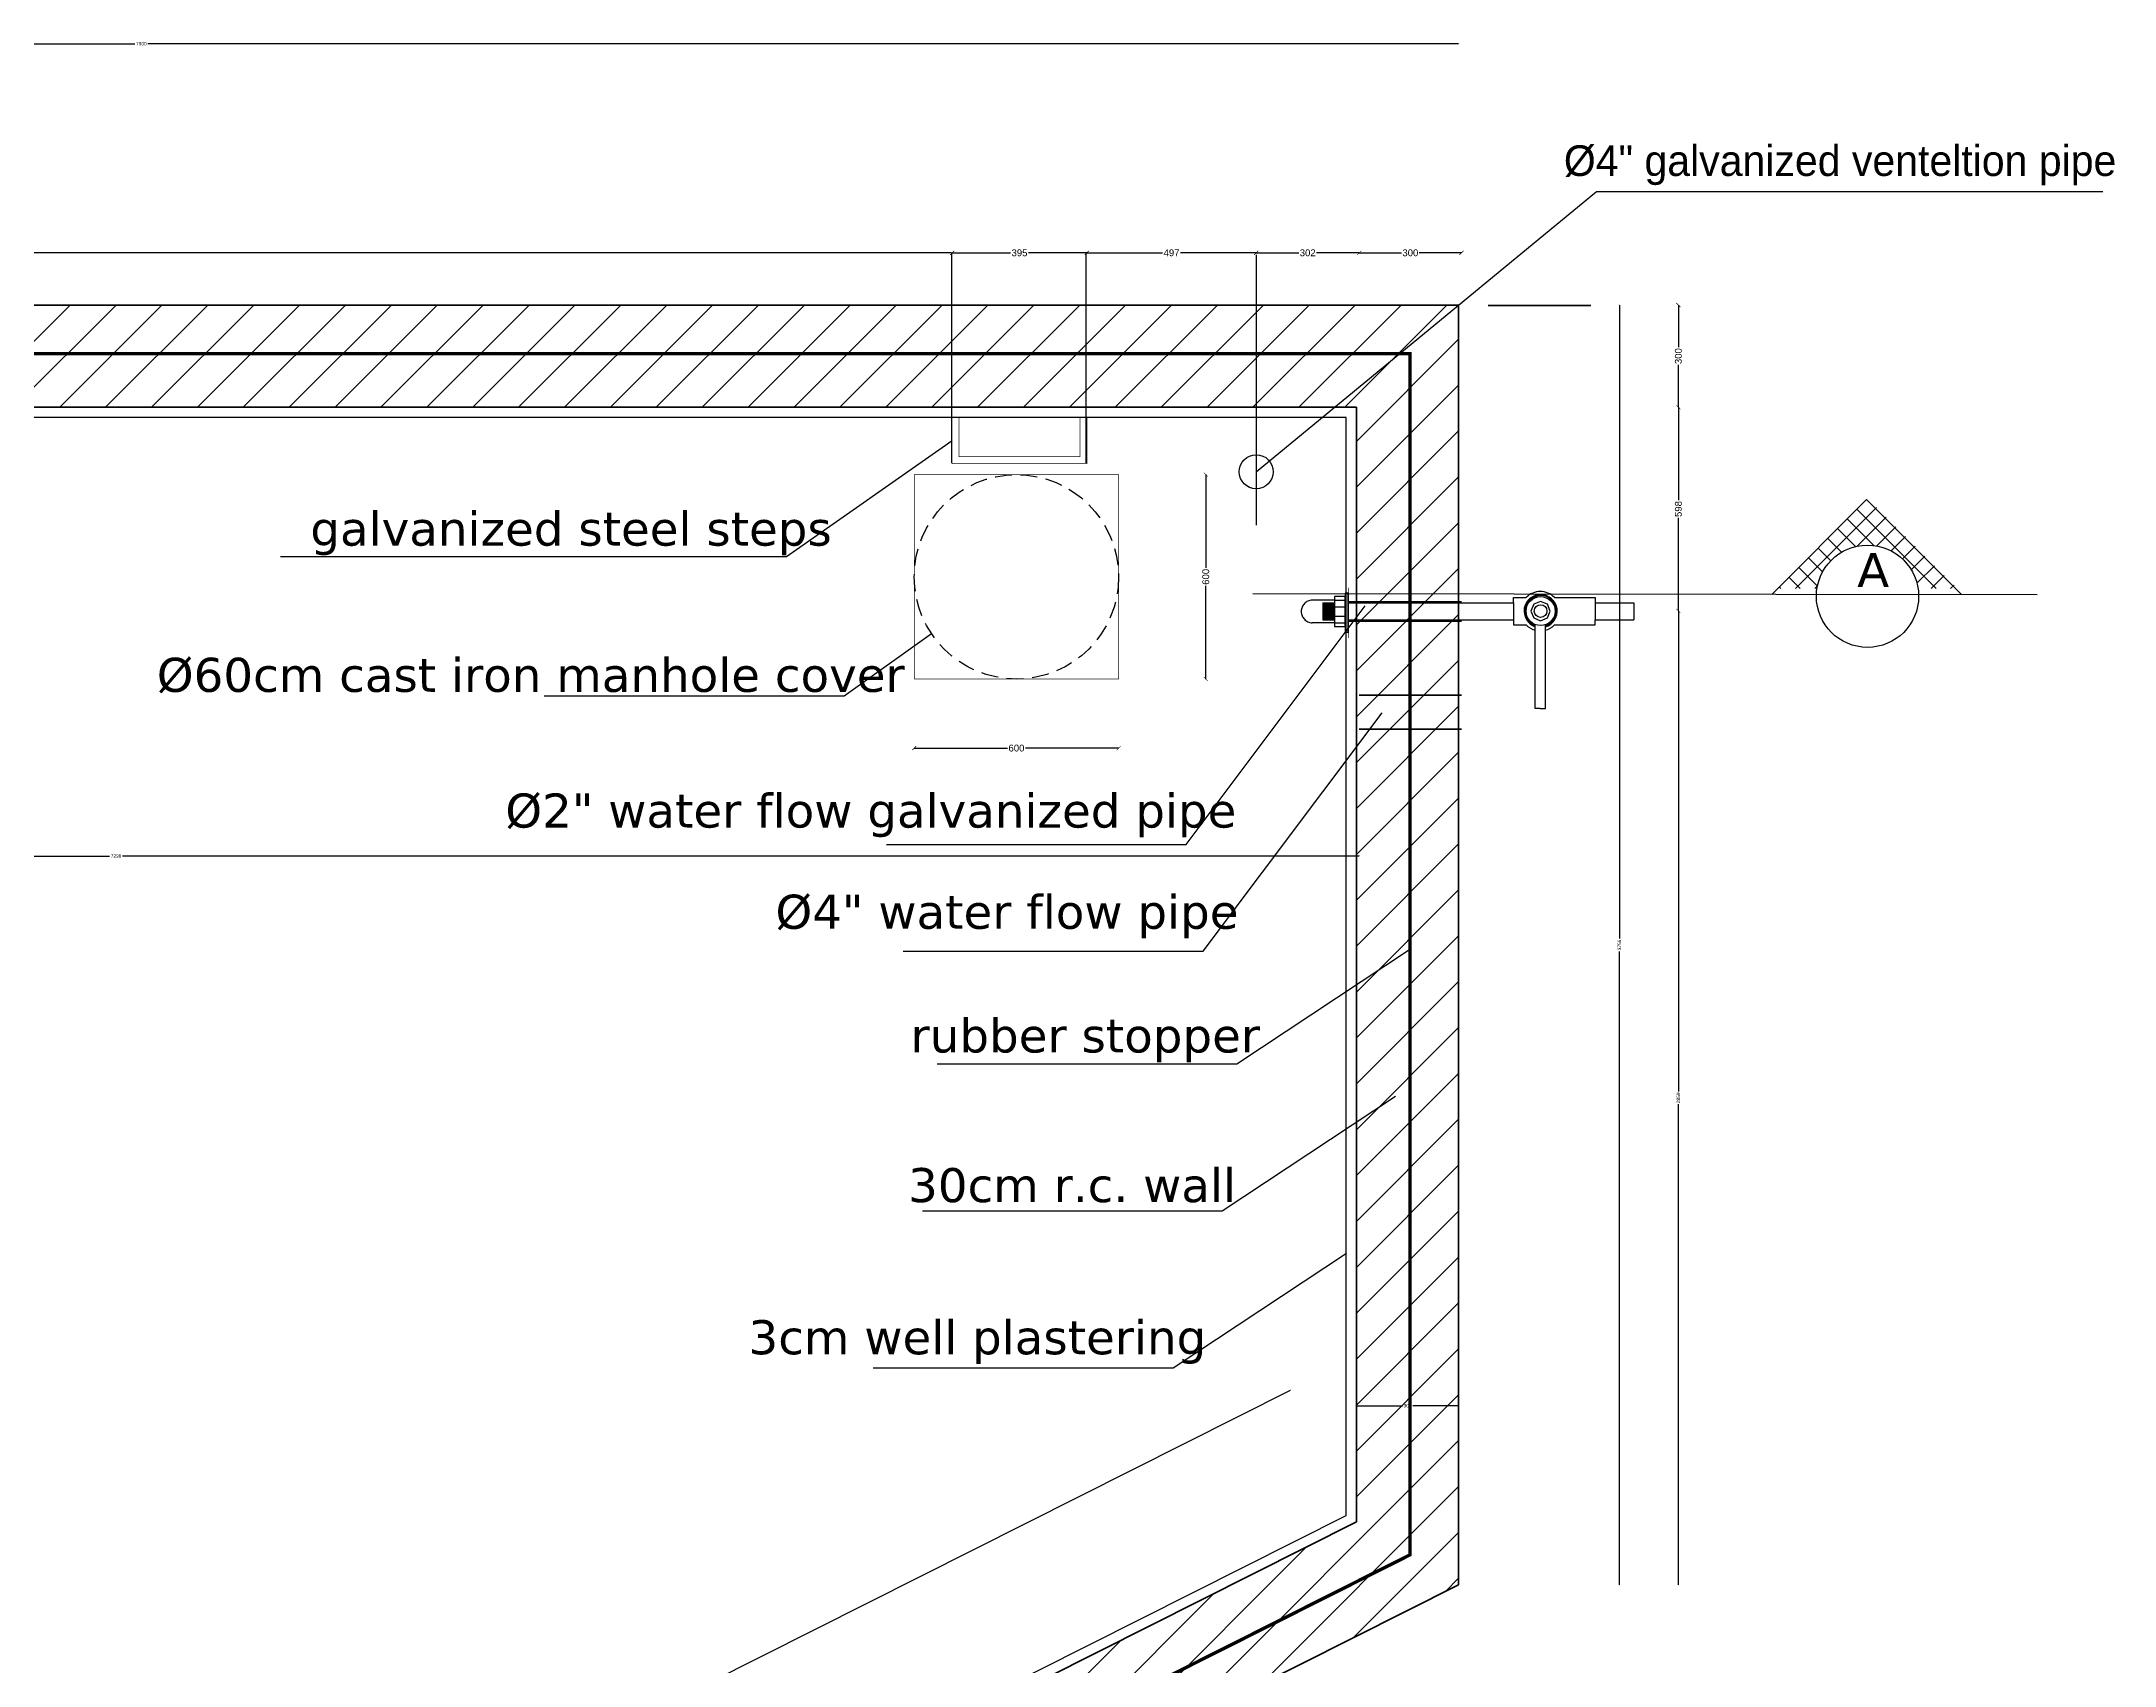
# Model space of a CAD drawing. Header units: millimetres. Extents: x 2969 to 3572, y -1471 to -565.
# Drawn here: x 3457 to 3517.8, y -1383.5 to -1335.8 of the extents above; entities that cross this region are included whole.
import ezdxf
from ezdxf.enums import TextEntityAlignment as Align

# ---------------------------------------------------------------- set-up
doc = ezdxf.new("R2010")
doc.units = ezdxf.units.MM
for name, pattern in [('Center', [200, 50, -25, 100, -25]), ('DASHED', [0.75, 0.5, -0.25]), ('Hidden', [71.4375, 47.625, -23.8125])]:
    doc.linetypes.add(name, pattern=pattern)
doc.layers.add('A-DETL-MLIN', color=7, linetype='Continuous', lineweight=35)
doc.layers.add('WALL', color=7, linetype='Continuous', lineweight=35)
for name, color, linetype in [('DIM', 4, 'Continuous'), ('ELE', 5, 'Continuous'), ('H', 8, 'Continuous'), ('HATCH', 8, 'Continuous'), ('SW', 8, 'Continuous'), ('TEXT', 7, 'Continuous'), ('TXT', 7, 'Continuous')]:
    doc.layers.add(name, color=color, linetype=linetype)
doc.styles.add('ROMANS', font='stylu.ttf')
doc.styles.add('style1-bil', font='arial.ttf')
doc.styles.add('VERDANA', font='verdana.ttf')
doc.dimstyles.new('PLAN DIN', dxfattribs={"dimtxt": 0.1, "dimasz": 0.04, "dimexe": 0.18, "dimexo": 0.0625, "dimgap": 0.04, "dimtad": 0, "dimdec": 0, "dimlfac": 100, "dimzin": 0, "dimdsep": 46, "dimtxsty": 'style1-bil', "dimblk": 'ARCHTICK', "dimcen": 0.09, "dimse1": 1, "dimse2": 1, "dimclrd": 160, "dimclrt": 7, "dimadec": 0, "dimazin": 0, "dimtfac": 1, "dimtdec": 0, "dimtofl": 0, "dimtmove": 2, "dimatfit": 3, "dimfxl": 0.18, "dimtolj": 1, "dimtzin": 0, "dimlwd": 25, "dimarcsym": 0})
doc.dimstyles.new('standard-01', dxfattribs={"dimtxt": 0.2, "dimasz": 0.12, "dimexe": 0.18, "dimexo": 0.0625, "dimgap": 0.04, "dimtad": 0, "dimzin": 0, "dimdsep": 46, "dimtxsty": 'style1-bil', "dimblk": 'ARCHTICK', "dimcen": 0.09, "dimse1": 1, "dimse2": 1, "dimclrd": 160, "dimclrt": 7, "dimadec": 0, "dimazin": 0, "dimtfac": 1, "dimtofl": 0, "dimtmove": 2, "dimatfit": 3, "dimfxl": 1, "dimtolj": 1, "dimtzin": 0, "dimlwd": 25, "dimarcsym": 2})

# ---------------------------------------------------------------- blocks, each defined once
blk = doc.blocks.new('_ARCHTICK')
at = {"color": 0, "linetype": 'ByBlock', "const_width": 0.15}
blk.add_lwpolyline([(-0.5, -0.5), (0.5, 0.5)], dxfattribs=at)
blk = doc.blocks.new('*D12')
at = {"layer": 'Defpoints', "color": 0, "transparency": 16777216}
for p in [(3419.587, -1335.877), (3419.587, -1335.877), (3498.587, -1337.877)]:
    blk.add_point(p, dxfattribs=at)
at = {"layer": 'WALL', "color": 160, "lineweight": 25, "transparency": 16777216}
for p, q in [((3419.587, -1335.877), (3459.73, -1335.877)), ((3498.587, -1335.877), (3460.108, -1335.877))]:
    blk.add_line(p, q, dxfattribs=at)
at = {"layer": 'WALL', "color": 160, "lineweight": 25, "transparency": 16777216, "xscale": 0.04, "yscale": 0.04, "zscale": 0.04, "rotation": 180}
blk.add_blockref('_ARCHTICK', (3419.587, -1335.877), dxfattribs=at)
at = {"layer": 'WALL', "color": 160, "lineweight": 25, "transparency": 16777216, "xscale": 0.04, "yscale": 0.04, "zscale": 0.04}
blk.add_blockref('_ARCHTICK', (3498.587, -1335.877), dxfattribs=at)
at = {"layer": 'WALL', "color": 7, "transparency": 16777216, "insert": (3459.919, -1335.877), "char_height": 0.1, "attachment_point": 5, "style": 'style1-bil'}
blk.add_mtext('\\A1;7900', dxfattribs=at)
blk = doc.blocks.new('*D14')
at = {"layer": 'Defpoints', "color": 0, "transparency": 16777216}
for p in [(3503.306, -1343.547), (3503.306, -1381.111), (3503.306, -1381.111)]:
    blk.add_point(p, dxfattribs=at)
at = {"layer": 'WALL', "color": 160, "lineweight": 25, "transparency": 16777216}
for p, q in [((3503.306, -1343.547), (3503.306, -1362.14)), ((3503.306, -1381.111), (3503.306, -1362.518))]:
    blk.add_line(p, q, dxfattribs=at)
at = {"layer": 'WALL', "color": 160, "lineweight": 25, "transparency": 16777216, "xscale": 0.04, "yscale": 0.04, "zscale": 0.04}
for p, rotation in [((3503.306, -1343.547), 90), ((3503.306, -1381.111), 270)]:
    blk.add_blockref('_ARCHTICK', p, dxfattribs=dict(at, rotation=rotation))
at = {"layer": 'WALL', "color": 7, "transparency": 16777216, "insert": (3503.306, -1362.329), "char_height": 0.1, "attachment_point": 5, "rotation": 90, "style": 'style1-bil'}
blk.add_mtext('\\A1;3756', dxfattribs=at)
blk = doc.blocks.new('*D39')
at = {"layer": 'Defpoints', "color": 0, "transparency": 16777216}
for p in [(3495.669, -1342.016), (3498.669, -1343.547), (3495.669, -1346.547)]:
    blk.add_point(p, dxfattribs=at)
at = {"layer": 'DIM', "color": 160, "lineweight": 25, "transparency": 16777216}
for p, q in [((3495.669, -1342.016), (3496.908, -1342.016)), ((3498.669, -1342.016), (3497.429, -1342.016))]:
    blk.add_line(p, q, dxfattribs=at)
at = {"layer": 'DIM', "color": 160, "lineweight": 25, "transparency": 16777216, "xscale": 0.12, "yscale": 0.12, "zscale": 0.12, "rotation": 180}
blk.add_blockref('_ARCHTICK', (3495.669, -1342.016), dxfattribs=at)
at = {"layer": 'DIM', "color": 160, "lineweight": 25, "transparency": 16777216, "xscale": 0.12, "yscale": 0.12, "zscale": 0.12}
blk.add_blockref('_ARCHTICK', (3498.669, -1342.016), dxfattribs=at)
at = {"layer": 'DIM', "color": 7, "transparency": 16777216, "insert": (3497.169, -1342.016), "char_height": 0.2, "attachment_point": 5, "style": 'style1-bil'}
blk.add_mtext('\\A1;300', dxfattribs=at)
blk = doc.blocks.new('*D40')
at = {"layer": 'Defpoints', "color": 0, "transparency": 16777216}
for p in [(3492.644, -1342.016), (3495.669, -1346.547), (3492.644, -1348.442)]:
    blk.add_point(p, dxfattribs=at)
at = {"layer": 'DIM', "color": 160, "lineweight": 25, "transparency": 16777216}
for p, q in [((3492.644, -1342.016), (3493.897, -1342.016)), ((3495.669, -1342.016), (3494.416, -1342.016))]:
    blk.add_line(p, q, dxfattribs=at)
at = {"layer": 'DIM', "color": 160, "lineweight": 25, "transparency": 16777216, "xscale": 0.12, "yscale": 0.12, "zscale": 0.12, "rotation": 180}
blk.add_blockref('_ARCHTICK', (3492.644, -1342.016), dxfattribs=at)
at = {"layer": 'DIM', "color": 160, "lineweight": 25, "transparency": 16777216, "xscale": 0.12, "yscale": 0.12, "zscale": 0.12}
blk.add_blockref('_ARCHTICK', (3495.669, -1342.016), dxfattribs=at)
at = {"layer": 'DIM', "color": 7, "transparency": 16777216, "insert": (3494.156, -1342.016), "char_height": 0.2, "attachment_point": 5, "style": 'style1-bil'}
blk.add_mtext('\\A1;302', dxfattribs=at)
blk = doc.blocks.new('*D41')
at = {"layer": 'Defpoints', "color": 0, "transparency": 16777216}
for p in [(3487.673, -1342.016), (3487.673, -1348.199), (3492.644, -1348.442)]:
    blk.add_point(p, dxfattribs=at)
at = {"layer": 'DIM', "color": 160, "lineweight": 25, "transparency": 16777216}
for p, q in [((3487.673, -1342.016), (3489.894, -1342.016)), ((3492.644, -1342.016), (3490.424, -1342.016))]:
    blk.add_line(p, q, dxfattribs=at)
at = {"layer": 'DIM', "color": 160, "lineweight": 25, "transparency": 16777216, "xscale": 0.12, "yscale": 0.12, "zscale": 0.12, "rotation": 180}
blk.add_blockref('_ARCHTICK', (3487.673, -1342.016), dxfattribs=at)
at = {"layer": 'DIM', "color": 160, "lineweight": 25, "transparency": 16777216, "xscale": 0.12, "yscale": 0.12, "zscale": 0.12}
blk.add_blockref('_ARCHTICK', (3492.644, -1342.016), dxfattribs=at)
at = {"layer": 'DIM', "color": 7, "transparency": 16777216, "insert": (3490.159, -1342.016), "char_height": 0.2, "attachment_point": 5, "style": 'style1-bil'}
blk.add_mtext('\\A1;497', dxfattribs=at)
blk = doc.blocks.new('*D42')
at = {"layer": 'Defpoints', "color": 0, "transparency": 16777216}
for p in [(3483.719, -1342.016), (3483.719, -1348.199), (3487.673, -1348.199)]:
    blk.add_point(p, dxfattribs=at)
at = {"layer": 'DIM', "color": 160, "lineweight": 25, "transparency": 16777216}
for p, q in [((3483.719, -1342.016), (3485.434, -1342.016)), ((3487.673, -1342.016), (3485.958, -1342.016))]:
    blk.add_line(p, q, dxfattribs=at)
at = {"layer": 'DIM', "color": 160, "lineweight": 25, "transparency": 16777216, "xscale": 0.12, "yscale": 0.12, "zscale": 0.12, "rotation": 180}
blk.add_blockref('_ARCHTICK', (3483.719, -1342.016), dxfattribs=at)
at = {"layer": 'DIM', "color": 160, "lineweight": 25, "transparency": 16777216, "xscale": 0.12, "yscale": 0.12, "zscale": 0.12}
blk.add_blockref('_ARCHTICK', (3487.673, -1342.016), dxfattribs=at)
at = {"layer": 'DIM', "color": 7, "transparency": 16777216, "insert": (3485.696, -1342.016), "char_height": 0.2, "attachment_point": 5, "style": 'style1-bil'}
blk.add_mtext('\\A1;395', dxfattribs=at)
blk = doc.blocks.new('*D43')
at = {"layer": 'Defpoints', "color": 0, "transparency": 16777216}
for p in [(3488.607, -1348.525), (3488.607, -1354.525), (3491.165, -1354.525)]:
    blk.add_point(p, dxfattribs=at)
at = {"layer": 'DIM', "color": 160, "lineweight": 25, "transparency": 16777216}
for p, q in [((3491.165, -1348.525), (3491.165, -1351.264)), ((3491.165, -1354.525), (3491.165, -1351.786))]:
    blk.add_line(p, q, dxfattribs=at)
at = {"layer": 'DIM', "color": 160, "lineweight": 25, "transparency": 16777216, "xscale": 0.12, "yscale": 0.12, "zscale": 0.12}
for p, rotation in [((3491.165, -1348.525), 90), ((3491.165, -1354.525), 270)]:
    blk.add_blockref('_ARCHTICK', p, dxfattribs=dict(at, rotation=rotation))
at = {"layer": 'DIM', "color": 7, "transparency": 16777216, "insert": (3491.165, -1351.525), "char_height": 0.2, "attachment_point": 5, "rotation": 90, "style": 'style1-bil'}
blk.add_mtext('\\A1;600', dxfattribs=at)
blk = doc.blocks.new('*D44')
at = {"layer": 'Defpoints', "color": 0, "transparency": 16777216}
for p in [(3482.607, -1354.525), (3488.607, -1354.525), (3482.607, -1356.553)]:
    blk.add_point(p, dxfattribs=at)
at = {"layer": 'DIM', "color": 160, "lineweight": 25, "transparency": 16777216}
for p, q in [((3482.607, -1356.553), (3485.346, -1356.553)), ((3488.607, -1356.553), (3485.868, -1356.553))]:
    blk.add_line(p, q, dxfattribs=at)
at = {"layer": 'DIM', "color": 160, "lineweight": 25, "transparency": 16777216, "xscale": 0.12, "yscale": 0.12, "zscale": 0.12, "rotation": 180}
blk.add_blockref('_ARCHTICK', (3482.607, -1356.553), dxfattribs=at)
at = {"layer": 'DIM', "color": 160, "lineweight": 25, "transparency": 16777216, "xscale": 0.12, "yscale": 0.12, "zscale": 0.12}
blk.add_blockref('_ARCHTICK', (3488.607, -1356.553), dxfattribs=at)
at = {"layer": 'DIM', "color": 7, "transparency": 16777216, "insert": (3485.607, -1356.553), "char_height": 0.2, "attachment_point": 5, "style": 'style1-bil'}
blk.add_mtext('\\A1;600', dxfattribs=at)
blk = doc.blocks.new('*D75')
at = {"layer": 'A-DETL-MLIN', "color": 160, "lineweight": 25, "transparency": 16777216}
for p, q in [((3422.687, -1342.016), (3453.006, -1342.016)), ((3483.704, -1342.016), (3453.384, -1342.016))]:
    blk.add_line(p, q, dxfattribs=at)
at = {"layer": 'Defpoints', "color": 0, "transparency": 16777216}
for p in [(3422.687, -1342.016), (3483.704, -1343.547), (3422.687, -1346.547)]:
    blk.add_point(p, dxfattribs=at)
at = {"layer": 'A-DETL-MLIN', "color": 160, "lineweight": 25, "transparency": 16777216, "xscale": 0.04, "yscale": 0.04, "zscale": 0.04, "rotation": 180}
blk.add_blockref('_ARCHTICK', (3422.687, -1342.016), dxfattribs=at)
at = {"layer": 'A-DETL-MLIN', "color": 160, "lineweight": 25, "transparency": 16777216, "xscale": 0.04, "yscale": 0.04, "zscale": 0.04}
blk.add_blockref('_ARCHTICK', (3483.704, -1342.016), dxfattribs=at)
at = {"layer": 'A-DETL-MLIN', "color": 7, "transparency": 16777216, "insert": (3453.195, -1342.016), "char_height": 0.1, "attachment_point": 5, "style": 'style1-bil'}
blk.add_mtext('\\A1;6102', dxfattribs=at)
blk = doc.blocks.new('*D45')
at = {"layer": 'A-DETL-MLIN', "color": 160, "lineweight": 25, "transparency": 16777216}
for p, q in [((3422.687, -1359.72), (3458.989, -1359.72)), ((3495.669, -1359.72), (3459.367, -1359.72))]:
    blk.add_line(p, q, dxfattribs=at)
at = {"layer": 'Defpoints', "color": 0, "transparency": 16777216}
for p in [(3422.687, -1346.547), (3495.669, -1346.547), (3495.669, -1359.72)]:
    blk.add_point(p, dxfattribs=at)
at = {"layer": 'A-DETL-MLIN', "color": 160, "lineweight": 25, "transparency": 16777216, "xscale": 0.04, "yscale": 0.04, "zscale": 0.04, "rotation": 180}
blk.add_blockref('_ARCHTICK', (3422.687, -1359.72), dxfattribs=at)
at = {"layer": 'A-DETL-MLIN', "color": 160, "lineweight": 25, "transparency": 16777216, "xscale": 0.04, "yscale": 0.04, "zscale": 0.04}
blk.add_blockref('_ARCHTICK', (3495.669, -1359.72), dxfattribs=at)
at = {"layer": 'A-DETL-MLIN', "color": 7, "transparency": 16777216, "insert": (3459.178, -1359.72), "char_height": 0.1, "attachment_point": 5, "style": 'style1-bil'}
blk.add_mtext('\\A1;7298', dxfattribs=at)
blk = doc.blocks.new('*D81')
at = {"layer": 'A-DETL-MLIN', "color": 160, "lineweight": 25, "transparency": 16777216}
for p, q in [((3493.645, -1375.403), (3457.314, -1393.681)), ((3420.645, -1412.128), (3456.977, -1393.85))]:
    blk.add_line(p, q, dxfattribs=at)
at = {"layer": 'Defpoints', "color": 0, "transparency": 16777216}
for p in [(3493.645, -1375.403), (3495.587, -1379.262), (3422.587, -1415.987)]:
    blk.add_point(p, dxfattribs=at)
at = {"layer": 'A-DETL-MLIN', "color": 160, "lineweight": 25, "transparency": 16777216, "xscale": 0.04, "yscale": 0.04, "zscale": 0.04}
for p, rotation in [((3493.645, -1375.403), 26.70641831092836), ((3420.645, -1412.128), 206.7064183109283)]:
    blk.add_blockref('_ARCHTICK', p, dxfattribs=dict(at, rotation=rotation))
at = {"layer": 'A-DETL-MLIN', "color": 7, "transparency": 16777216, "insert": (3457.145, -1393.765), "char_height": 0.1, "attachment_point": 5, "rotation": 26.70642, "style": 'style1-bil'}
blk.add_mtext('\\A1;8172', dxfattribs=at)
blk = doc.blocks.new('*D83')
at = {"layer": 'A-DETL-MLIN', "color": 160, "lineweight": 25, "transparency": 16777216}
for p, q in [((3495.587, -1375.854), (3496.937, -1375.854)), ((3498.587, -1375.854), (3497.237, -1375.854))]:
    blk.add_line(p, q, dxfattribs=at)
at = {"layer": 'Defpoints', "color": 0, "transparency": 16777216}
for p in [(3495.587, -1374.345), (3498.587, -1374.345), (3498.587, -1375.854)]:
    blk.add_point(p, dxfattribs=at)
at = {"layer": 'A-DETL-MLIN', "color": 160, "lineweight": 25, "transparency": 16777216, "xscale": 0.04, "yscale": 0.04, "zscale": 0.04, "rotation": 180}
blk.add_blockref('_ARCHTICK', (3495.587, -1375.854), dxfattribs=at)
at = {"layer": 'A-DETL-MLIN', "color": 160, "lineweight": 25, "transparency": 16777216, "xscale": 0.04, "yscale": 0.04, "zscale": 0.04}
blk.add_blockref('_ARCHTICK', (3498.587, -1375.854), dxfattribs=at)
at = {"layer": 'A-DETL-MLIN', "color": 7, "transparency": 16777216, "insert": (3497.087, -1375.854), "char_height": 0.1, "attachment_point": 5, "style": 'style1-bil'}
blk.add_mtext('\\A1;300', dxfattribs=at)
blk = doc.blocks.new('*D46')
at = {"layer": 'Defpoints', "color": 0, "transparency": 16777216}
for p in [(3488.607, -1348.525), (3488.607, -1354.525), (3491.165, -1354.525)]:
    blk.add_point(p, dxfattribs=at)
at = {"layer": 'DIM', "color": 160, "lineweight": 25, "transparency": 16777216}
for p, q in [((3491.165, -1348.525), (3491.165, -1351.264)), ((3491.165, -1354.525), (3491.165, -1351.786))]:
    blk.add_line(p, q, dxfattribs=at)
at = {"layer": 'DIM', "color": 160, "lineweight": 25, "transparency": 16777216, "xscale": 0.12, "yscale": 0.12, "zscale": 0.12}
for p, rotation in [((3491.165, -1348.525), 90), ((3491.165, -1354.525), 270)]:
    blk.add_blockref('_ARCHTICK', p, dxfattribs=dict(at, rotation=rotation))
at = {"layer": 'DIM', "color": 7, "transparency": 16777216, "insert": (3491.165, -1351.525), "char_height": 0.2, "attachment_point": 5, "rotation": 90, "style": 'style1-bil'}
blk.add_mtext('\\A1;600', dxfattribs=at)
blk = doc.blocks.new('*D47')
at = {"layer": 'Defpoints', "color": 0, "transparency": 16777216}
for p in [(3498.669, -1343.547), (3495.669, -1346.547), (3505.036, -1346.547)]:
    blk.add_point(p, dxfattribs=at)
at = {"layer": 'DIM', "color": 160, "lineweight": 25, "transparency": 16777216}
for p, q in [((3505.036, -1343.547), (3505.036, -1344.786)), ((3505.036, -1346.547), (3505.036, -1345.307))]:
    blk.add_line(p, q, dxfattribs=at)
at = {"layer": 'DIM', "color": 160, "lineweight": 25, "transparency": 16777216, "xscale": 0.12, "yscale": 0.12, "zscale": 0.12}
for p, rotation in [((3505.036, -1343.547), 90), ((3505.036, -1346.547), 270)]:
    blk.add_blockref('_ARCHTICK', p, dxfattribs=dict(at, rotation=rotation))
at = {"layer": 'DIM', "color": 7, "transparency": 16777216, "insert": (3505.036, -1345.047), "char_height": 0.2, "attachment_point": 5, "rotation": 90, "style": 'style1-bil'}
blk.add_mtext('\\A1;300', dxfattribs=at)
blk = doc.blocks.new('*D48')
at = {"layer": 'Defpoints', "color": 0, "transparency": 16777216}
for p in [(3495.669, -1346.547), (3498.669, -1352.524), (3505.036, -1352.524)]:
    blk.add_point(p, dxfattribs=at)
at = {"layer": 'DIM', "color": 160, "lineweight": 25, "transparency": 16777216}
for p, q in [((3505.036, -1346.547), (3505.036, -1349.274)), ((3505.036, -1352.524), (3505.036, -1349.797))]:
    blk.add_line(p, q, dxfattribs=at)
at = {"layer": 'DIM', "color": 160, "lineweight": 25, "transparency": 16777216, "xscale": 0.12, "yscale": 0.12, "zscale": 0.12}
for p, rotation in [((3505.036, -1346.547), 90), ((3505.036, -1352.524), 270)]:
    blk.add_blockref('_ARCHTICK', p, dxfattribs=dict(at, rotation=rotation))
at = {"layer": 'DIM', "color": 7, "transparency": 16777216, "insert": (3505.036, -1349.535), "char_height": 0.2, "attachment_point": 5, "rotation": 90, "style": 'style1-bil'}
blk.add_mtext('\\A1;598', dxfattribs=at)
blk = doc.blocks.new('*D49')
at = {"layer": 'A-DETL-MLIN', "color": 160, "lineweight": 25, "transparency": 16777216}
for p, q in [((3505.036, -1352.524), (3505.036, -1366.627)), ((3505.036, -1381.111), (3505.036, -1367.008))]:
    blk.add_line(p, q, dxfattribs=at)
at = {"layer": 'Defpoints', "color": 0, "transparency": 16777216}
for p in [(3505.036, -1352.524), (3505.036, -1381.111), (3505.036, -1381.111)]:
    blk.add_point(p, dxfattribs=at)
at = {"layer": 'A-DETL-MLIN', "color": 160, "lineweight": 25, "transparency": 16777216, "xscale": 0.04, "yscale": 0.04, "zscale": 0.04}
for p, rotation in [((3505.036, -1352.524), 90), ((3505.036, -1381.111), 270)]:
    blk.add_blockref('_ARCHTICK', p, dxfattribs=dict(at, rotation=rotation))
at = {"layer": 'A-DETL-MLIN', "color": 7, "transparency": 16777216, "insert": (3505.036, -1366.817), "char_height": 0.1, "attachment_point": 5, "rotation": 90, "style": 'style1-bil'}
blk.add_mtext('\\A1;2859', dxfattribs=at)

msp = doc.modelspace()

# ---------------------------------------------------------------- hatches: boundary and pattern name
at = {"layer": 'HATCH'}
h = msp.add_hatch(dxfattribs=at)
h.set_pattern_fill('ANSI31', color=256, scale=0.3, style=0)
h.set_pattern_definition([(45, (3419.5869, -1420.8548), (-0.673519, 0.673519), [])])
h.paths.add_polyline_path([(3498.587, -1343.547), (3419.587, -1343.547), (3419.587, -1420.855), (3498.587, -1381.111)])
h.paths.add_polyline_path([(3495.587, -1346.547), (3422.587, -1346.547), (3422.587, -1415.987), (3495.587, -1379.262)], flags=16)
at = {"layer": 'TEXT'}
h = msp.add_hatch(dxfattribs=at)
h.set_pattern_fill('NET', color=256, scale=3.223326, angle=945, style=0)
h.set_pattern_definition([(135, (28730.85096, -26871.54472), (0.284904484, 0.284904484), []), (45, (28730.85096, -26871.54472), (0.284904484, -0.284904484), [])])
h.paths.add_polyline_path([(3512.478, -1351.12), (3513.228, -1351.869), (3512.478, -1351.869)])
h.paths.add_polyline_path([(3511.511, -1350.911), (3511.511, -1350.153), (3512.478, -1351.12), (3512.478, -1351.869), (3512.072, -1351.869, 0.191632)])
h.paths.add_polyline_path([(3510.588, -1349.23), (3511.511, -1350.153), (3511.511, -1350.911, 0.167204), (3510.588, -1350.593)])
h.paths.add_polyline_path([(3510.588, -1349.23), (3510.588, -1350.593, 0.370237), (3509.105, -1351.866), (3507.953, -1351.865)])

# ---------------------------------------------------------------- linework, layer by layer
at = {"layer": 'DIM', "linetype": 'DASHED', "const_width": 0.1}
msp.add_lwpolyline([(3497.159, -1344.975), (3421.015, -1344.975), (3421.015, -1418.538), (3497.159, -1380.231)], close=True, dxfattribs=at)
at = {"layer": 'ELE', "color": 1, "linetype": 'Center'}
msp.add_line((3515.571, -1352.049), (3492.543, -1352.027), dxfattribs=at)
at = {"layer": 'H', "linetype": 'Hidden'}
for p, q in [((3483.704, -1342.016), (3483.704, -1348.184)), ((3487.64, -1342.016), (3487.64, -1348.184)), ((3492.644, -1342.078), (3492.644, -1350.006)), ((3494.939, -1352.207), (3494.279, -1352.207)), ((3494.939, -1352.875), (3494.286, -1352.875))]:
    msp.add_line(p, q, dxfattribs=at)
msp.add_arc((3494.301, -1352.541), 0.335, 92.57735, 267.42265, dxfattribs=at)
at = {"layer": 'HATCH'}
for p, q in [((3499.45, -1343.547), (3502.462, -1343.547)), ((3499.45, -1343.562), (3502.462, -1343.562))]:
    msp.add_line(p, q, dxfattribs=at)
msp.add_lwpolyline([(3495.287, -1346.847), (3422.887, -1346.847), (3422.887, -1415.501), (3495.287, -1379.077)], close=True, dxfattribs=at)
at = {"layer": 'SW'}
for p, q in [((3492.644, -1348.442), (3502.635, -1340.213)), ((3502.635, -1340.213), (3517.493, -1340.213)), ((3478.859, -1350.933), (3483.719, -1347.523)), ((3464.001, -1350.933), (3478.859, -1350.933)), ((3490.593, -1359.378), (3495.847, -1352.379)), ((3494.6, -1352.285), (3494.939, -1352.285)), ((3494.6, -1352.285), (3494.6, -1352.785)), ((3494.6, -1352.285), (3494.616, -1352.785)), ((3494.617, -1352.285), (3494.633, -1352.785)), ((3494.636, -1352.285), (3494.652, -1352.785)), ((3494.653, -1352.285), (3494.669, -1352.785)), ((3494.676, -1352.285), (3494.692, -1352.785)), ((3494.695, -1352.285), (3494.711, -1352.785)), ((3494.715, -1352.285), (3494.731, -1352.785)), ((3494.736, -1352.285), (3494.752, -1352.785)), ((3494.757, -1352.285), (3494.773, -1352.785)), ((3494.777, -1352.285), (3494.794, -1352.785)), ((3494.798, -1352.285), (3494.814, -1352.785)), ((3494.815, -1352.285), (3494.832, -1352.785)), ((3494.834, -1352.285), (3494.851, -1352.785)), ((3494.855, -1352.285), (3494.871, -1352.785)), ((3494.874, -1352.285), (3494.89, -1352.785)), ((3494.893, -1352.285), (3494.909, -1352.785)), ((3494.914, -1352.285), (3494.93, -1352.785)), ((3494.927, -1352.285), (3494.944, -1352.785)), ((3494.939, -1352.207), (3495.254, -1352.207)), ((3494.939, -1352.406), (3495.254, -1352.406)), ((3494.939, -1352.676), (3495.254, -1352.676)), ((3495.347, -1352.247), (3498.669, -1352.247)), ((3495.347, -1352.285), (3500.195, -1352.285)), ((3500.195, -1352.285), (3500.195, -1352.132)), ((3500.195, -1352.132), (3500.572, -1352.132)), ((3500.195, -1352.285), (3500.195, -1352.785)), ((3501.396, -1352.132), (3502.597, -1352.132)), ((3502.597, -1352.132), (3502.597, -1352.285)), ((3502.597, -1352.285), (3502.597, -1352.785)), ((3502.597, -1352.285), (3503.731, -1352.285)), ((3503.731, -1352.285), (3503.731, -1352.785)), ((3480.549, -1355.015), (3483.112, -1353.19)), ((3494.6, -1352.785), (3494.939, -1352.785)), ((3494.939, -1352.875), (3495.254, -1352.875)), ((3495.347, -1352.785), (3500.195, -1352.785)), ((3495.347, -1352.829), (3498.669, -1352.829)), ((3500.195, -1352.785), (3500.195, -1352.938)), ((3500.195, -1352.938), (3500.572, -1352.938)), ((3500.835, -1355.386), (3500.835, -1352.927)), ((3501.134, -1355.386), (3501.134, -1352.934)), ((3501.396, -1352.938), (3502.597, -1352.938)), ((3502.597, -1352.938), (3502.597, -1352.785)), ((3502.597, -1352.785), (3503.731, -1352.785)), ((3471.747, -1355.015), (3480.549, -1355.015)), ((3491.088, -1362.515), (3496.343, -1355.516)), ((3500.984, -1355.386), (3500.835, -1355.386)), ((3500.984, -1355.386), (3501.134, -1355.386)), ((3481.791, -1359.378), (3490.593, -1359.378)), ((3492.08, -1365.816), (3497.169, -1362.448)), ((3482.286, -1362.515), (3491.088, -1362.515)), ((3483.277, -1365.816), (3492.08, -1365.816)), ((3491.647, -1370.136), (3496.736, -1366.769)), ((3482.845, -1370.136), (3491.647, -1370.136)), ((3490.206, -1374.745), (3495.295, -1371.377)), ((3481.404, -1374.745), (3490.206, -1374.745))]:
    msp.add_line(p, q, dxfattribs=at)
at = {"layer": 'SW', "const_width": 0.02}
for points in [[(3487.673, -1346.847), (3487.673, -1348.199), (3483.719, -1348.199), (3483.719, -1346.847)], [(3487.473, -1346.847), (3487.473, -1347.999), (3483.919, -1347.999), (3483.919, -1346.847)], [(3495.354, -1351.84), (3495.354, -1353.319)]]:
    msp.add_lwpolyline(points, dxfattribs=at)
at = {"layer": 'SW', "linetype": 'DASHED', "const_width": 0.02}
msp.add_lwpolyline([(3482.607, -1348.525), (3488.607, -1348.525), (3488.607, -1354.525), (3482.607, -1354.525), (3482.607, -1348.525)], dxfattribs=at)
at = {"layer": 'SW'}
for points in [[(3495.254, -1352.098), (3494.939, -1352.098), (3494.939, -1352.984), (3495.254, -1352.984)], [(3495.347, -1352.001), (3495.254, -1352.001), (3495.254, -1353.145), (3495.347, -1353.145)], [(3501.277, -1352.531), (3501.194, -1352.33), (3500.993, -1352.247), (3500.792, -1352.33), (3500.709, -1352.531), (3500.792, -1352.732), (3500.993, -1352.815), (3501.194, -1352.732)]]:
    msp.add_lwpolyline(points, close=True, dxfattribs=at)
for centre, radius in [((3492.644, -1348.442), 0.5), ((3492.644, -1348.442), 0.5), ((3500.993, -1352.531), 0.426), ((3500.994, -1352.529), 0.186)]:
    msp.add_circle(centre, radius, dxfattribs=at)
at = {"layer": 'SW', "linetype": 'DASHED'}
msp.add_circle((3485.607, -1351.525), 3, dxfattribs=at)
at = {"layer": 'SW'}
for centre, radius, start, end in [((3500.993, -1352.531), 0.486, 286.79769, 250.97327), ((3500.993, -1352.531), 0.456, 287.93841, 249.66892), ((3500.984, -1352.531), 0.574, 44.07451, 135.92549), ((3500.984, -1352.539), 0.574, 224.07451, 254.8891), ((3500.984, -1352.539), 0.574, 285.1109, 315.92549)]:
    msp.add_arc(centre, radius, start, end, dxfattribs=at)
at = {"layer": 'TEXT'}
for p in [(3507.776, -1352.042), (3513.347, -1352.042)]:
    msp.add_line(p, (3510.561, -1349.256), dxfattribs=at)
msp.add_circle((3510.588, -1352.094), 1.501, dxfattribs=at)
at = {"layer": 'WALL'}
for p, q in [((3495.669, -1354.999), (3498.669, -1354.999)), ((3495.669, -1355.999), (3498.669, -1355.999))]:
    msp.add_line(p, q, dxfattribs=at)
for points in [[(3498.587, -1343.547), (3419.587, -1343.547), (3419.587, -1420.855), (3498.587, -1381.111)], [(3495.587, -1346.547), (3422.587, -1346.547), (3422.587, -1415.987), (3495.587, -1379.262)]]:
    msp.add_lwpolyline(points, close=True, dxfattribs=at)
msp.add_lwpolyline([(3498.587, -1343.547), (3453.788, -1343.547)], dxfattribs=at)

# ---------------------------------------------------------------- texts
at = {"layer": 'TXT'}
for s, height, style, p in [('%%c4" galvanized venteltion pipe', 0.9, 'ROMANS', (3501.675, -1339.309)), ('galvanized steel steps', 1, 'VERDANA', (3464.88, -1350.109)), ('%%c60cm cast iron manhole cover', 1, 'VERDANA', (3460.374, -1354.401)), ('%%c2" water flow galvanized pipe', 1, 'VERDANA', (3470.604, -1358.384)), ('%%c4" water flow pipe', 1, 'VERDANA', (3478.533, -1361.355)), ('rubber stopper', 1, 'VERDANA', (3482.498, -1364.986)), ('30cm r.c. wall', 1, 'VERDANA', (3482.426, -1369.379)), ('3cm well plastering', 1, 'VERDANA', (3477.741, -1373.844))]:
    msp.add_text(s, height=height, dxfattribs=dict(at, style=style)).set_placement(p, align=Align.MIDDLE_LEFT)
at = {"layer": 'TXT', "style": 'VERDANA'}
msp.add_text('A', height=1, dxfattribs=at).set_placement((3510.285, -1351.822))

# ---------------------------------------------------------------- dimensions: what is measured, and where the dimension line sits
at = {"layer": 'A-DETL-MLIN'}
for base, p1, p2, picture, middle in [((3422.687, -1342.016), (3483.704, -1343.547), (3422.687, -1346.547), '*D75', (3453.195, -1342.016)), ((3495.669, -1359.72), (3422.687, -1346.547), (3495.669, -1346.547), '*D45', (3459.178, -1359.72))]:
    dim = msp.add_linear_dim(base=base, p1=p1, p2=p2, dimstyle='PLAN DIN', override={"dimrnd": 0}, dxfattribs=at)
    dim.commit()
    dim.dimension.update_dxf_attribs({"geometry": picture, "text_midpoint": middle})
for p1, p2, distance, picture, middle in [((3505.036, -1352.524), (3505.036, -1381.111), 0, '*D49', (3505.036, -1366.817)), ((3495.587, -1374.345), (3498.587, -1374.345), -1.509, '*D83', (3497.087, -1375.854)), ((3422.587, -1415.987), (3495.587, -1379.262), 4.32, '*D81', (3457.145, -1393.765))]:
    dim = msp.add_aligned_dim(p1=p1, p2=p2, distance=distance, dimstyle='PLAN DIN', dxfattribs=at)
    dim.commit()
    dim.dimension.update_dxf_attribs({"geometry": picture, "text_midpoint": middle})
at = {"layer": 'DIM'}
for base, p1, p2, picture, middle in [((3483.719, -1342.016), (3487.673, -1348.199), (3483.719, -1348.199), '*D42', (3485.696, -1342.016)), ((3487.673, -1342.016), (3492.644, -1348.442), (3487.673, -1348.199), '*D41', (3490.159, -1342.016)), ((3492.644, -1342.0158), (3495.6688, -1346.5469), (3492.644, -1348.4415), '*D40', (3494.1564, -1342.0158)), ((3495.669, -1342.016), (3498.669, -1343.547), (3495.669, -1346.547), '*D39', (3497.169, -1342.016)), ((3482.607, -1356.553), (3488.607, -1354.525), (3482.607, -1354.525), '*D44', (3485.607, -1356.553))]:
    dim = msp.add_linear_dim(base=base, p1=p1, p2=p2, dimstyle='standard-01', override={"dimdec": 0, "dimlfac": 100}, dxfattribs=at)
    dim.commit()
    dim.dimension.update_dxf_attribs({"geometry": picture, "text_midpoint": middle})
for base, p1, p2, picture, middle in [((3505.036, -1346.547), (3498.669, -1343.547), (3495.669, -1346.547), '*D47', (3505.036, -1345.047)), ((3505.036, -1352.524), (3495.669, -1346.547), (3498.669, -1352.524), '*D48', (3505.036, -1349.535)), ((3491.165, -1354.525), (3488.607, -1348.525), (3488.607, -1354.525), '*D43', (3491.165, -1351.525)), ((3491.165, -1354.525), (3488.607, -1348.525), (3488.607, -1354.525), '*D46', (3491.165, -1351.525))]:
    dim = msp.add_linear_dim(base=base, p1=p1, p2=p2, angle=90, dimstyle='standard-01', override={"dimdec": 0, "dimlfac": 100}, dxfattribs=at)
    dim.commit()
    dim.dimension.update_dxf_attribs({"geometry": picture, "text_midpoint": middle})
at = {"layer": 'WALL'}
dim = msp.add_linear_dim(base=(3419.587, -1335.877), p1=(3498.587, -1337.877), p2=(3419.587, -1335.877), dimstyle='PLAN DIN', dxfattribs=at)
dim.commit()
dim.dimension.update_dxf_attribs({"geometry": '*D12', "text_midpoint": (3459.919, -1335.877), "dimtype": 128})
dim = msp.add_linear_dim(base=(3503.306, -1381.111), p1=(3503.306, -1343.547), p2=(3503.306, -1381.111), angle=270, dimstyle='PLAN DIN', dxfattribs=at)
dim.commit()
dim.dimension.update_dxf_attribs({"geometry": '*D14', "text_midpoint": (3503.306, -1362.329), "dimtype": 129})

doc.saveas('drawing.dxf')
